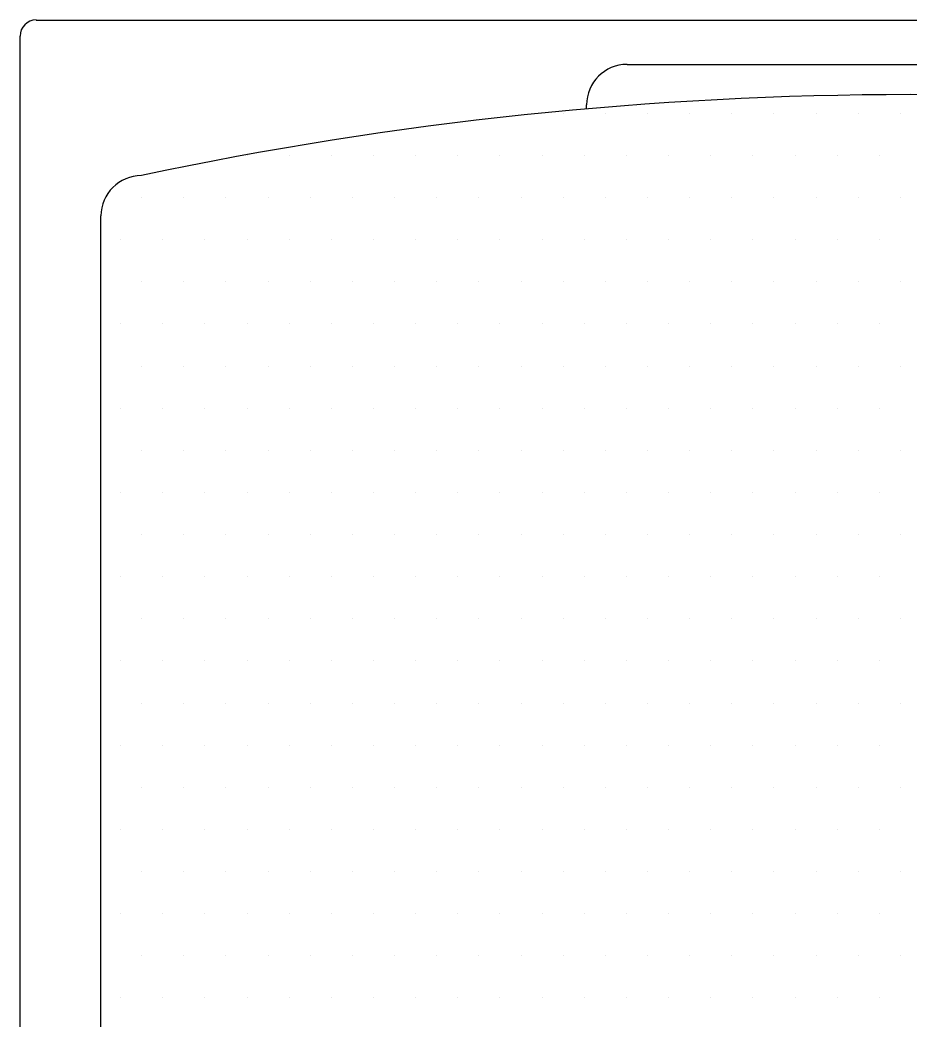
# Model space of a CAD drawing. Header units: inches. Extents: x 11.6 to 54.1, y 10.7 to 35.5.
# Drawn here: x 45.9049 to 45.9709, y 27.3511 to 27.4253 of the extents above; entities that cross this region are included whole.
import ezdxf

# ---------------------------------------------------------------- set-up
doc = ezdxf.new("R2010")
doc.units = ezdxf.units.IN
doc.header["$MEASUREMENT"] = 0
doc.layers.add('02', color=2, linetype='Continuous')

msp = doc.modelspace()

# ---------------------------------------------------------------- linework, layer by layer
at = {"layer": '02'}
for p, q in [((45.90607156859297, 27.42532040365637), (46.03567156857863, 27.42532040365637)), ((45.90487156853597, 27.12532040366801), (45.90487156853597, 27.42412040365758)), ((45.94987156857788, 27.42202440676061), (45.99187156859372, 27.42202440676061)), ((45.94687156866822, 27.4187284098503), (45.94687156866822, 27.41902440676364)), ((45.94513789330195, 27.41839930882867), (45.94513789330195, 27.41839930882867)), ((45.94826289334852, 27.41839930882867), (45.94826289334852, 27.41839930882867)), ((45.95138789339509, 27.41839930882867), (45.95138789339509, 27.41839930882867)), ((45.95451289344165, 27.41839930882867), (45.95451289344165, 27.41839930882867)), ((45.9576378933718, 27.41839930882867), (45.9576378933718, 27.41839930882867)), ((45.96076289330195, 27.41839930882867), (45.96076289330195, 27.41839930882867)), ((45.96388789334852, 27.41839930882867), (45.96388789334852, 27.41839930882867)), ((45.96701289339509, 27.41839930882867), (45.96701289339509, 27.41839930882867)), ((45.97013789344165, 27.41839930882867), (45.97013789344165, 27.41839930882867)), ((45.92170039330195, 27.41527430882576), (45.92170039330195, 27.41527430882576)), ((45.92482539334852, 27.41527430882576), (45.92482539334852, 27.41527430882576)), ((45.92795039339509, 27.41527430882576), (45.92795039339509, 27.41527430882576)), ((45.93107539344165, 27.41527430882576), (45.93107539344165, 27.41527430882576)), ((45.9342003933718, 27.41527430882576), (45.9342003933718, 27.41527430882576)), ((45.93732539330195, 27.41527430882576), (45.93732539330195, 27.41527430882576)), ((45.94045039334852, 27.41527430882576), (45.94045039334852, 27.41527430882576)), ((45.94357539339509, 27.41527430882576), (45.94357539339509, 27.41527430882576)), ((45.94670039344165, 27.41527430882576), (45.94670039344165, 27.41527430882576)), ((45.9498253933718, 27.41527430882576), (45.9498253933718, 27.41527430882576)), ((45.95295039330195, 27.41527430882576), (45.95295039330195, 27.41527430882576)), ((45.95607539334852, 27.41527430882576), (45.95607539334852, 27.41527430882576)), ((45.95920039339509, 27.41527430882576), (45.95920039339509, 27.41527430882576)), ((45.96232539344165, 27.41527430882576), (45.96232539344165, 27.41527430882576)), ((45.9654503933718, 27.41527430882576), (45.9654503933718, 27.41527430882576)), ((45.96857539330195, 27.41527430882576), (45.96857539330195, 27.41527430882576)), ((45.91388789330195, 27.4121493088374), (45.91388789330195, 27.4121493088374)), ((45.91701289334852, 27.4121493088374), (45.91701289334852, 27.4121493088374)), ((45.92013789339509, 27.4121493088374), (45.92013789339509, 27.4121493088374)), ((45.92326289344165, 27.4121493088374), (45.92326289344165, 27.4121493088374)), ((45.9263878933718, 27.4121493088374), (45.9263878933718, 27.4121493088374)), ((45.92951289330195, 27.4121493088374), (45.92951289330195, 27.4121493088374)), ((45.93263789334852, 27.4121493088374), (45.93263789334852, 27.4121493088374)), ((45.93576289339509, 27.4121493088374), (45.93576289339509, 27.4121493088374)), ((45.93888789344165, 27.4121493088374), (45.93888789344165, 27.4121493088374)), ((45.9420128933718, 27.4121493088374), (45.9420128933718, 27.4121493088374)), ((45.94513789330195, 27.4121493088374), (45.94513789330195, 27.4121493088374)), ((45.94826289334852, 27.4121493088374), (45.94826289334852, 27.4121493088374)), ((45.95138789339509, 27.4121493088374), (45.95138789339509, 27.4121493088374)), ((45.95451289344165, 27.4121493088374), (45.95451289344165, 27.4121493088374)), ((45.9576378933718, 27.4121493088374), (45.9576378933718, 27.4121493088374)), ((45.96076289330195, 27.4121493088374), (45.96076289330195, 27.4121493088374)), ((45.96388789334852, 27.4121493088374), (45.96388789334852, 27.4121493088374)), ((45.96701289339509, 27.4121493088374), (45.96701289339509, 27.4121493088374)), ((45.97013789344165, 27.4121493088374), (45.97013789344165, 27.4121493088374)), ((45.91087156858813, 27.17302600383715), (45.91087156858813, 27.41078249403523)), ((45.91232539339509, 27.40902430881994), (45.91232539339509, 27.40902430881994)), ((45.91545039344165, 27.40902430881994), (45.91545039344165, 27.40902430881994)), ((45.9185753933718, 27.40902430881994), (45.9185753933718, 27.40902430881994)), ((45.92170039330195, 27.40902430881994), (45.92170039330195, 27.40902430881994)), ((45.92482539334852, 27.40902430881994), (45.92482539334852, 27.40902430881994)), ((45.92795039339509, 27.40902430881994), (45.92795039339509, 27.40902430881994)), ((45.93107539344165, 27.40902430881994), (45.93107539344165, 27.40902430881994)), ((45.9342003933718, 27.40902430881994), (45.9342003933718, 27.40902430881994)), ((45.93732539330195, 27.40902430881994), (45.93732539330195, 27.40902430881994)), ((45.94045039334852, 27.40902430881994), (45.94045039334852, 27.40902430881994)), ((45.94357539339509, 27.40902430881994), (45.94357539339509, 27.40902430881994)), ((45.94670039344165, 27.40902430881994), (45.94670039344165, 27.40902430881994)), ((45.9498253933718, 27.40902430881994), (45.9498253933718, 27.40902430881994)), ((45.95295039330195, 27.40902430881994), (45.95295039330195, 27.40902430881994)), ((45.95607539334852, 27.40902430881994), (45.95607539334852, 27.40902430881994)), ((45.95920039339509, 27.40902430881994), (45.95920039339509, 27.40902430881994)), ((45.96232539344165, 27.40902430881994), (45.96232539344165, 27.40902430881994)), ((45.9654503933718, 27.40902430881994), (45.9654503933718, 27.40902430881994)), ((45.96857539330195, 27.40902430881994), (45.96857539330195, 27.40902430881994)), ((45.91388789330195, 27.40589930883158), (45.91388789330195, 27.40589930883158)), ((45.91701289334852, 27.40589930883158), (45.91701289334852, 27.40589930883158)), ((45.92013789339509, 27.40589930883158), (45.92013789339509, 27.40589930883158)), ((45.92326289344165, 27.40589930883158), (45.92326289344165, 27.40589930883158)), ((45.9263878933718, 27.40589930883158), (45.9263878933718, 27.40589930883158)), ((45.92951289330195, 27.40589930883158), (45.92951289330195, 27.40589930883158)), ((45.93263789334852, 27.40589930883158), (45.93263789334852, 27.40589930883158)), ((45.93576289339509, 27.40589930883158), (45.93576289339509, 27.40589930883158)), ((45.93888789344165, 27.40589930883158), (45.93888789344165, 27.40589930883158)), ((45.9420128933718, 27.40589930883158), (45.9420128933718, 27.40589930883158)), ((45.94513789330195, 27.40589930883158), (45.94513789330195, 27.40589930883158)), ((45.94826289334852, 27.40589930883158), (45.94826289334852, 27.40589930883158)), ((45.95138789339509, 27.40589930883158), (45.95138789339509, 27.40589930883158)), ((45.95451289344165, 27.40589930883158), (45.95451289344165, 27.40589930883158)), ((45.9576378933718, 27.40589930883158), (45.9576378933718, 27.40589930883158)), ((45.96076289330195, 27.40589930883158), (45.96076289330195, 27.40589930883158)), ((45.96388789334852, 27.40589930883158), (45.96388789334852, 27.40589930883158)), ((45.96701289339509, 27.40589930883158), (45.96701289339509, 27.40589930883158)), ((45.97013789344165, 27.40589930883158), (45.97013789344165, 27.40589930883158)), ((45.91232539339509, 27.40277430882867), (45.91232539339509, 27.40277430882867)), ((45.91545039344165, 27.40277430882867), (45.91545039344165, 27.40277430882867)), ((45.9185753933718, 27.40277430882867), (45.9185753933718, 27.40277430882867)), ((45.92170039330195, 27.40277430882867), (45.92170039330195, 27.40277430882867)), ((45.92482539334852, 27.40277430882867), (45.92482539334852, 27.40277430882867)), ((45.92795039339509, 27.40277430882867), (45.92795039339509, 27.40277430882867)), ((45.93107539344165, 27.40277430882867), (45.93107539344165, 27.40277430882867)), ((45.9342003933718, 27.40277430882867), (45.9342003933718, 27.40277430882867)), ((45.93732539330195, 27.40277430882867), (45.93732539330195, 27.40277430882867)), ((45.94045039334852, 27.40277430882867), (45.94045039334852, 27.40277430882867)), ((45.94357539339509, 27.40277430882867), (45.94357539339509, 27.40277430882867)), ((45.94670039344165, 27.40277430882867), (45.94670039344165, 27.40277430882867)), ((45.9498253933718, 27.40277430882867), (45.9498253933718, 27.40277430882867)), ((45.95295039330195, 27.40277430882867), (45.95295039330195, 27.40277430882867)), ((45.95607539334852, 27.40277430882867), (45.95607539334852, 27.40277430882867)), ((45.95920039339509, 27.40277430882867), (45.95920039339509, 27.40277430882867)), ((45.96232539344165, 27.40277430882867), (45.96232539344165, 27.40277430882867)), ((45.9654503933718, 27.40277430882867), (45.9654503933718, 27.40277430882867)), ((45.96857539330195, 27.40277430882867), (45.96857539330195, 27.40277430882867)), ((45.91388789330195, 27.39964930882576), (45.91388789330195, 27.39964930882576)), ((45.91701289334852, 27.39964930882576), (45.91701289334852, 27.39964930882576)), ((45.92013789339509, 27.39964930882576), (45.92013789339509, 27.39964930882576)), ((45.92326289344165, 27.39964930882576), (45.92326289344165, 27.39964930882576)), ((45.9263878933718, 27.39964930882576), (45.9263878933718, 27.39964930882576)), ((45.92951289330195, 27.39964930882576), (45.92951289330195, 27.39964930882576)), ((45.93263789334852, 27.39964930882576), (45.93263789334852, 27.39964930882576)), ((45.93576289339509, 27.39964930882576), (45.93576289339509, 27.39964930882576)), ((45.93888789344165, 27.39964930882576), (45.93888789344165, 27.39964930882576)), ((45.9420128933718, 27.39964930882576), (45.9420128933718, 27.39964930882576)), ((45.94513789330195, 27.39964930882576), (45.94513789330195, 27.39964930882576)), ((45.94826289334852, 27.39964930882576), (45.94826289334852, 27.39964930882576)), ((45.95138789339509, 27.39964930882576), (45.95138789339509, 27.39964930882576)), ((45.95451289344165, 27.39964930882576), (45.95451289344165, 27.39964930882576)), ((45.9576378933718, 27.39964930882576), (45.9576378933718, 27.39964930882576)), ((45.96076289330195, 27.39964930882576), (45.96076289330195, 27.39964930882576)), ((45.96388789334852, 27.39964930882576), (45.96388789334852, 27.39964930882576)), ((45.96701289339509, 27.39964930882576), (45.96701289339509, 27.39964930882576)), ((45.97013789344165, 27.39964930882576), (45.97013789344165, 27.39964930882576)), ((45.91232539339509, 27.3965243088374), (45.91232539339509, 27.3965243088374)), ((45.91545039344165, 27.3965243088374), (45.91545039344165, 27.3965243088374)), ((45.9185753933718, 27.3965243088374), (45.9185753933718, 27.3965243088374)), ((45.92170039330195, 27.3965243088374), (45.92170039330195, 27.3965243088374)), ((45.92482539334852, 27.3965243088374), (45.92482539334852, 27.3965243088374)), ((45.92795039339509, 27.3965243088374), (45.92795039339509, 27.3965243088374)), ((45.93107539344165, 27.3965243088374), (45.93107539344165, 27.3965243088374)), ((45.9342003933718, 27.3965243088374), (45.9342003933718, 27.3965243088374)), ((45.93732539330195, 27.3965243088374), (45.93732539330195, 27.3965243088374)), ((45.94045039334852, 27.3965243088374), (45.94045039334852, 27.3965243088374)), ((45.94357539339509, 27.3965243088374), (45.94357539339509, 27.3965243088374)), ((45.94670039344165, 27.3965243088374), (45.94670039344165, 27.3965243088374)), ((45.9498253933718, 27.3965243088374), (45.9498253933718, 27.3965243088374)), ((45.95295039330195, 27.3965243088374), (45.95295039330195, 27.3965243088374)), ((45.95607539334852, 27.3965243088374), (45.95607539334852, 27.3965243088374)), ((45.95920039339509, 27.3965243088374), (45.95920039339509, 27.3965243088374)), ((45.96232539344165, 27.3965243088374), (45.96232539344165, 27.3965243088374)), ((45.9654503933718, 27.3965243088374), (45.9654503933718, 27.3965243088374)), ((45.96857539330195, 27.3965243088374), (45.96857539330195, 27.3965243088374)), ((45.91388789330195, 27.39339930881994), (45.91388789330195, 27.39339930881994)), ((45.91701289334852, 27.39339930881994), (45.91701289334852, 27.39339930881994)), ((45.92013789339509, 27.39339930881994), (45.92013789339509, 27.39339930881994)), ((45.92326289344165, 27.39339930881994), (45.92326289344165, 27.39339930881994)), ((45.9263878933718, 27.39339930881994), (45.9263878933718, 27.39339930881994)), ((45.92951289330195, 27.39339930881994), (45.92951289330195, 27.39339930881994)), ((45.93263789334852, 27.39339930881994), (45.93263789334852, 27.39339930881994)), ((45.93576289339509, 27.39339930881994), (45.93576289339509, 27.39339930881994)), ((45.93888789344165, 27.39339930881994), (45.93888789344165, 27.39339930881994)), ((45.9420128933718, 27.39339930881994), (45.9420128933718, 27.39339930881994)), ((45.94513789330195, 27.39339930881994), (45.94513789330195, 27.39339930881994)), ((45.94826289334852, 27.39339930881994), (45.94826289334852, 27.39339930881994)), ((45.95138789339509, 27.39339930881994), (45.95138789339509, 27.39339930881994)), ((45.95451289344165, 27.39339930881994), (45.95451289344165, 27.39339930881994)), ((45.9576378933718, 27.39339930881994), (45.9576378933718, 27.39339930881994)), ((45.96076289330195, 27.39339930881994), (45.96076289330195, 27.39339930881994)), ((45.96388789334852, 27.39339930881994), (45.96388789334852, 27.39339930881994)), ((45.96701289339509, 27.39339930881994), (45.96701289339509, 27.39339930881994)), ((45.97013789344165, 27.39339930881994), (45.97013789344165, 27.39339930881994)), ((45.91232539339509, 27.39027430883158), (45.91232539339509, 27.39027430883158)), ((45.91545039344165, 27.39027430883158), (45.91545039344165, 27.39027430883158)), ((45.9185753933718, 27.39027430883158), (45.9185753933718, 27.39027430883158)), ((45.92170039330195, 27.39027430883158), (45.92170039330195, 27.39027430883158)), ((45.92482539334852, 27.39027430883158), (45.92482539334852, 27.39027430883158)), ((45.92795039339509, 27.39027430883158), (45.92795039339509, 27.39027430883158)), ((45.93107539344165, 27.39027430883158), (45.93107539344165, 27.39027430883158)), ((45.9342003933718, 27.39027430883158), (45.9342003933718, 27.39027430883158)), ((45.93732539330195, 27.39027430883158), (45.93732539330195, 27.39027430883158)), ((45.94045039334852, 27.39027430883158), (45.94045039334852, 27.39027430883158)), ((45.94357539339509, 27.39027430883158), (45.94357539339509, 27.39027430883158)), ((45.94670039344165, 27.39027430883158), (45.94670039344165, 27.39027430883158)), ((45.9498253933718, 27.39027430883158), (45.9498253933718, 27.39027430883158)), ((45.95295039330195, 27.39027430883158), (45.95295039330195, 27.39027430883158)), ((45.95607539334852, 27.39027430883158), (45.95607539334852, 27.39027430883158)), ((45.95920039339509, 27.39027430883158), (45.95920039339509, 27.39027430883158)), ((45.96232539344165, 27.39027430883158), (45.96232539344165, 27.39027430883158)), ((45.9654503933718, 27.39027430883158), (45.9654503933718, 27.39027430883158)), ((45.96857539330195, 27.39027430883158), (45.96857539330195, 27.39027430883158)), ((45.91388789330195, 27.38714930882867), (45.91388789330195, 27.38714930882867)), ((45.91701289334852, 27.38714930882867), (45.91701289334852, 27.38714930882867)), ((45.92013789339509, 27.38714930882867), (45.92013789339509, 27.38714930882867)), ((45.92326289344165, 27.38714930882867), (45.92326289344165, 27.38714930882867)), ((45.9263878933718, 27.38714930882867), (45.9263878933718, 27.38714930882867)), ((45.92951289330195, 27.38714930882867), (45.92951289330195, 27.38714930882867)), ((45.93263789334852, 27.38714930882867), (45.93263789334852, 27.38714930882867)), ((45.93576289339509, 27.38714930882867), (45.93576289339509, 27.38714930882867)), ((45.93888789344165, 27.38714930882867), (45.93888789344165, 27.38714930882867)), ((45.9420128933718, 27.38714930882867), (45.9420128933718, 27.38714930882867)), ((45.94513789330195, 27.38714930882867), (45.94513789330195, 27.38714930882867)), ((45.94826289334852, 27.38714930882867), (45.94826289334852, 27.38714930882867)), ((45.95138789339509, 27.38714930882867), (45.95138789339509, 27.38714930882867)), ((45.95451289344165, 27.38714930882867), (45.95451289344165, 27.38714930882867)), ((45.9576378933718, 27.38714930882867), (45.9576378933718, 27.38714930882867)), ((45.96076289330195, 27.38714930882867), (45.96076289330195, 27.38714930882867)), ((45.96388789334852, 27.38714930882867), (45.96388789334852, 27.38714930882867)), ((45.96701289339509, 27.38714930882867), (45.96701289339509, 27.38714930882867)), ((45.97013789344165, 27.38714930882867), (45.97013789344165, 27.38714930882867)), ((45.91232539339509, 27.38402430882576), (45.91232539339509, 27.38402430882576)), ((45.91545039344165, 27.38402430882576), (45.91545039344165, 27.38402430882576)), ((45.9185753933718, 27.38402430882576), (45.9185753933718, 27.38402430882576)), ((45.92170039330195, 27.38402430882576), (45.92170039330195, 27.38402430882576)), ((45.92482539334852, 27.38402430882576), (45.92482539334852, 27.38402430882576)), ((45.92795039339509, 27.38402430882576), (45.92795039339509, 27.38402430882576)), ((45.93107539344165, 27.38402430882576), (45.93107539344165, 27.38402430882576)), ((45.9342003933718, 27.38402430882576), (45.9342003933718, 27.38402430882576)), ((45.93732539330195, 27.38402430882576), (45.93732539330195, 27.38402430882576)), ((45.94045039334852, 27.38402430882576), (45.94045039334852, 27.38402430882576)), ((45.94357539339509, 27.38402430882576), (45.94357539339509, 27.38402430882576)), ((45.94670039344165, 27.38402430882576), (45.94670039344165, 27.38402430882576)), ((45.9498253933718, 27.38402430882576), (45.9498253933718, 27.38402430882576)), ((45.95295039330195, 27.38402430882576), (45.95295039330195, 27.38402430882576)), ((45.95607539334852, 27.38402430882576), (45.95607539334852, 27.38402430882576)), ((45.95920039339509, 27.38402430882576), (45.95920039339509, 27.38402430882576)), ((45.96232539344165, 27.38402430882576), (45.96232539344165, 27.38402430882576)), ((45.9654503933718, 27.38402430882576), (45.9654503933718, 27.38402430882576)), ((45.96857539330195, 27.38402430882576), (45.96857539330195, 27.38402430882576)), ((45.91388789330195, 27.3808993088374), (45.91388789330195, 27.3808993088374)), ((45.91701289334852, 27.3808993088374), (45.91701289334852, 27.3808993088374)), ((45.92013789339509, 27.3808993088374), (45.92013789339509, 27.3808993088374)), ((45.92326289344165, 27.3808993088374), (45.92326289344165, 27.3808993088374)), ((45.9263878933718, 27.3808993088374), (45.9263878933718, 27.3808993088374)), ((45.92951289330195, 27.3808993088374), (45.92951289330195, 27.3808993088374)), ((45.93263789334852, 27.3808993088374), (45.93263789334852, 27.3808993088374)), ((45.93576289339509, 27.3808993088374), (45.93576289339509, 27.3808993088374)), ((45.93888789344165, 27.3808993088374), (45.93888789344165, 27.3808993088374)), ((45.9420128933718, 27.3808993088374), (45.9420128933718, 27.3808993088374)), ((45.94513789330195, 27.3808993088374), (45.94513789330195, 27.3808993088374)), ((45.94826289334852, 27.3808993088374), (45.94826289334852, 27.3808993088374)), ((45.95138789339509, 27.3808993088374), (45.95138789339509, 27.3808993088374)), ((45.95451289344165, 27.3808993088374), (45.95451289344165, 27.3808993088374)), ((45.9576378933718, 27.3808993088374), (45.9576378933718, 27.3808993088374)), ((45.96076289330195, 27.3808993088374), (45.96076289330195, 27.3808993088374)), ((45.96388789334852, 27.3808993088374), (45.96388789334852, 27.3808993088374)), ((45.96701289339509, 27.3808993088374), (45.96701289339509, 27.3808993088374)), ((45.97013789344165, 27.3808993088374), (45.97013789344165, 27.3808993088374)), ((45.91232539339509, 27.37777430881994), (45.91232539339509, 27.37777430881994)), ((45.91545039344165, 27.37777430881994), (45.91545039344165, 27.37777430881994)), ((45.9185753933718, 27.37777430881994), (45.9185753933718, 27.37777430881994)), ((45.92170039330195, 27.37777430881994), (45.92170039330195, 27.37777430881994)), ((45.92482539334852, 27.37777430881994), (45.92482539334852, 27.37777430881994)), ((45.92795039339509, 27.37777430881994), (45.92795039339509, 27.37777430881994)), ((45.93107539344165, 27.37777430881994), (45.93107539344165, 27.37777430881994)), ((45.9342003933718, 27.37777430881994), (45.9342003933718, 27.37777430881994)), ((45.93732539330195, 27.37777430881994), (45.93732539330195, 27.37777430881994)), ((45.94045039334852, 27.37777430881994), (45.94045039334852, 27.37777430881994)), ((45.94357539339509, 27.37777430881994), (45.94357539339509, 27.37777430881994)), ((45.94670039344165, 27.37777430881994), (45.94670039344165, 27.37777430881994)), ((45.9498253933718, 27.37777430881994), (45.9498253933718, 27.37777430881994)), ((45.95295039330195, 27.37777430881994), (45.95295039330195, 27.37777430881994)), ((45.95607539334852, 27.37777430881994), (45.95607539334852, 27.37777430881994)), ((45.95920039339509, 27.37777430881994), (45.95920039339509, 27.37777430881994)), ((45.96232539344165, 27.37777430881994), (45.96232539344165, 27.37777430881994)), ((45.9654503933718, 27.37777430881994), (45.9654503933718, 27.37777430881994)), ((45.96857539330195, 27.37777430881994), (45.96857539330195, 27.37777430881994)), ((45.91388789330195, 27.37464930883158), (45.91388789330195, 27.37464930883158)), ((45.91701289334852, 27.37464930883158), (45.91701289334852, 27.37464930883158)), ((45.92013789339509, 27.37464930883158), (45.92013789339509, 27.37464930883158)), ((45.92326289344165, 27.37464930883158), (45.92326289344165, 27.37464930883158)), ((45.9263878933718, 27.37464930883158), (45.9263878933718, 27.37464930883158)), ((45.92951289330195, 27.37464930883158), (45.92951289330195, 27.37464930883158)), ((45.93263789334852, 27.37464930883158), (45.93263789334852, 27.37464930883158)), ((45.93576289339509, 27.37464930883158), (45.93576289339509, 27.37464930883158)), ((45.93888789344165, 27.37464930883158), (45.93888789344165, 27.37464930883158)), ((45.9420128933718, 27.37464930883158), (45.9420128933718, 27.37464930883158)), ((45.94513789330195, 27.37464930883158), (45.94513789330195, 27.37464930883158)), ((45.94826289334852, 27.37464930883158), (45.94826289334852, 27.37464930883158)), ((45.95138789339509, 27.37464930883158), (45.95138789339509, 27.37464930883158)), ((45.95451289344165, 27.37464930883158), (45.95451289344165, 27.37464930883158)), ((45.9576378933718, 27.37464930883158), (45.9576378933718, 27.37464930883158)), ((45.96076289330195, 27.37464930883158), (45.96076289330195, 27.37464930883158)), ((45.96388789334852, 27.37464930883158), (45.96388789334852, 27.37464930883158)), ((45.96701289339509, 27.37464930883158), (45.96701289339509, 27.37464930883158)), ((45.97013789344165, 27.37464930883158), (45.97013789344165, 27.37464930883158)), ((45.91232539339509, 27.37152430882867), (45.91232539339509, 27.37152430882867)), ((45.91545039344165, 27.37152430882867), (45.91545039344165, 27.37152430882867)), ((45.9185753933718, 27.37152430882867), (45.9185753933718, 27.37152430882867)), ((45.92170039330195, 27.37152430882867), (45.92170039330195, 27.37152430882867)), ((45.92482539334852, 27.37152430882867), (45.92482539334852, 27.37152430882867)), ((45.92795039339509, 27.37152430882867), (45.92795039339509, 27.37152430882867)), ((45.93107539344165, 27.37152430882867), (45.93107539344165, 27.37152430882867)), ((45.9342003933718, 27.37152430882867), (45.9342003933718, 27.37152430882867)), ((45.93732539330195, 27.37152430882867), (45.93732539330195, 27.37152430882867)), ((45.94045039334852, 27.37152430882867), (45.94045039334852, 27.37152430882867)), ((45.94357539339509, 27.37152430882867), (45.94357539339509, 27.37152430882867)), ((45.94670039344165, 27.37152430882867), (45.94670039344165, 27.37152430882867)), ((45.9498253933718, 27.37152430882867), (45.9498253933718, 27.37152430882867)), ((45.95295039330195, 27.37152430882867), (45.95295039330195, 27.37152430882867)), ((45.95607539334852, 27.37152430882867), (45.95607539334852, 27.37152430882867)), ((45.95920039339509, 27.37152430882867), (45.95920039339509, 27.37152430882867)), ((45.96232539344165, 27.37152430882867), (45.96232539344165, 27.37152430882867)), ((45.9654503933718, 27.37152430882867), (45.9654503933718, 27.37152430882867)), ((45.96857539330195, 27.37152430882867), (45.96857539330195, 27.37152430882867)), ((45.91388789330195, 27.36839930882576), (45.91388789330195, 27.36839930882576)), ((45.91701289334852, 27.36839930882576), (45.91701289334852, 27.36839930882576)), ((45.92013789339509, 27.36839930882576), (45.92013789339509, 27.36839930882576)), ((45.92326289344165, 27.36839930882576), (45.92326289344165, 27.36839930882576)), ((45.9263878933718, 27.36839930882576), (45.9263878933718, 27.36839930882576)), ((45.92951289330195, 27.36839930882576), (45.92951289330195, 27.36839930882576)), ((45.93263789334852, 27.36839930882576), (45.93263789334852, 27.36839930882576)), ((45.93576289339509, 27.36839930882576), (45.93576289339509, 27.36839930882576)), ((45.93888789344165, 27.36839930882576), (45.93888789344165, 27.36839930882576)), ((45.9420128933718, 27.36839930882576), (45.9420128933718, 27.36839930882576)), ((45.94513789330195, 27.36839930882576), (45.94513789330195, 27.36839930882576)), ((45.94826289334852, 27.36839930882576), (45.94826289334852, 27.36839930882576)), ((45.95138789339509, 27.36839930882576), (45.95138789339509, 27.36839930882576)), ((45.95451289344165, 27.36839930882576), (45.95451289344165, 27.36839930882576)), ((45.9576378933718, 27.36839930882576), (45.9576378933718, 27.36839930882576)), ((45.96076289330195, 27.36839930882576), (45.96076289330195, 27.36839930882576)), ((45.96388789334852, 27.36839930882576), (45.96388789334852, 27.36839930882576)), ((45.96701289339509, 27.36839930882576), (45.96701289339509, 27.36839930882576)), ((45.97013789344165, 27.36839930882576), (45.97013789344165, 27.36839930882576)), ((45.91232539339509, 27.3652743088374), (45.91232539339509, 27.3652743088374)), ((45.91545039344165, 27.3652743088374), (45.91545039344165, 27.3652743088374)), ((45.9185753933718, 27.3652743088374), (45.9185753933718, 27.3652743088374)), ((45.92170039330195, 27.3652743088374), (45.92170039330195, 27.3652743088374)), ((45.92482539334852, 27.3652743088374), (45.92482539334852, 27.3652743088374)), ((45.92795039339509, 27.3652743088374), (45.92795039339509, 27.3652743088374)), ((45.93107539344165, 27.3652743088374), (45.93107539344165, 27.3652743088374)), ((45.9342003933718, 27.3652743088374), (45.9342003933718, 27.3652743088374)), ((45.93732539330195, 27.3652743088374), (45.93732539330195, 27.3652743088374)), ((45.94045039334852, 27.3652743088374), (45.94045039334852, 27.3652743088374)), ((45.94357539339509, 27.3652743088374), (45.94357539339509, 27.3652743088374)), ((45.94670039344165, 27.3652743088374), (45.94670039344165, 27.3652743088374)), ((45.9498253933718, 27.3652743088374), (45.9498253933718, 27.3652743088374)), ((45.95295039330195, 27.3652743088374), (45.95295039330195, 27.3652743088374)), ((45.95607539334852, 27.3652743088374), (45.95607539334852, 27.3652743088374)), ((45.95920039339509, 27.3652743088374), (45.95920039339509, 27.3652743088374)), ((45.96232539344165, 27.3652743088374), (45.96232539344165, 27.3652743088374)), ((45.9654503933718, 27.3652743088374), (45.9654503933718, 27.3652743088374)), ((45.96857539330195, 27.3652743088374), (45.96857539330195, 27.3652743088374)), ((45.91388789330195, 27.36214930881994), (45.91388789330195, 27.36214930881994)), ((45.91701289334852, 27.36214930881994), (45.91701289334852, 27.36214930881994)), ((45.92013789339509, 27.36214930881994), (45.92013789339509, 27.36214930881994)), ((45.92326289344165, 27.36214930881994), (45.92326289344165, 27.36214930881994)), ((45.9263878933718, 27.36214930881994), (45.9263878933718, 27.36214930881994)), ((45.92951289330195, 27.36214930881994), (45.92951289330195, 27.36214930881994)), ((45.93263789334852, 27.36214930881994), (45.93263789334852, 27.36214930881994)), ((45.93576289339509, 27.36214930881994), (45.93576289339509, 27.36214930881994)), ((45.93888789344165, 27.36214930881994), (45.93888789344165, 27.36214930881994)), ((45.9420128933718, 27.36214930881994), (45.9420128933718, 27.36214930881994)), ((45.94513789330195, 27.36214930881994), (45.94513789330195, 27.36214930881994)), ((45.94826289334852, 27.36214930881994), (45.94826289334852, 27.36214930881994)), ((45.95138789339509, 27.36214930881994), (45.95138789339509, 27.36214930881994)), ((45.95451289344165, 27.36214930881994), (45.95451289344165, 27.36214930881994)), ((45.9576378933718, 27.36214930881994), (45.9576378933718, 27.36214930881994)), ((45.96076289330195, 27.36214930881994), (45.96076289330195, 27.36214930881994)), ((45.96388789334852, 27.36214930881994), (45.96388789334852, 27.36214930881994)), ((45.96701289339509, 27.36214930881994), (45.96701289339509, 27.36214930881994)), ((45.97013789344165, 27.36214930881994), (45.97013789344165, 27.36214930881994)), ((45.91232539339509, 27.35902430883158), (45.91232539339509, 27.35902430883158)), ((45.91545039344165, 27.35902430883158), (45.91545039344165, 27.35902430883158)), ((45.9185753933718, 27.35902430883158), (45.9185753933718, 27.35902430883158)), ((45.92170039330195, 27.35902430883158), (45.92170039330195, 27.35902430883158)), ((45.92482539334852, 27.35902430883158), (45.92482539334852, 27.35902430883158)), ((45.92795039339509, 27.35902430883158), (45.92795039339509, 27.35902430883158)), ((45.93107539344165, 27.35902430883158), (45.93107539344165, 27.35902430883158)), ((45.9342003933718, 27.35902430883158), (45.9342003933718, 27.35902430883158)), ((45.93732539330195, 27.35902430883158), (45.93732539330195, 27.35902430883158)), ((45.94045039334852, 27.35902430883158), (45.94045039334852, 27.35902430883158)), ((45.94357539339509, 27.35902430883158), (45.94357539339509, 27.35902430883158)), ((45.94670039344165, 27.35902430883158), (45.94670039344165, 27.35902430883158)), ((45.9498253933718, 27.35902430883158), (45.9498253933718, 27.35902430883158)), ((45.95295039330195, 27.35902430883158), (45.95295039330195, 27.35902430883158)), ((45.95607539334852, 27.35902430883158), (45.95607539334852, 27.35902430883158)), ((45.95920039339509, 27.35902430883158), (45.95920039339509, 27.35902430883158)), ((45.96232539344165, 27.35902430883158), (45.96232539344165, 27.35902430883158)), ((45.9654503933718, 27.35902430883158), (45.9654503933718, 27.35902430883158)), ((45.96857539330195, 27.35902430883158), (45.96857539330195, 27.35902430883158)), ((45.91388789330195, 27.35589930882867), (45.91388789330195, 27.35589930882867)), ((45.91701289334852, 27.35589930882867), (45.91701289334852, 27.35589930882867)), ((45.92013789339509, 27.35589930882867), (45.92013789339509, 27.35589930882867)), ((45.92326289344165, 27.35589930882867), (45.92326289344165, 27.35589930882867)), ((45.9263878933718, 27.35589930882867), (45.9263878933718, 27.35589930882867)), ((45.92951289330195, 27.35589930882867), (45.92951289330195, 27.35589930882867)), ((45.93263789334852, 27.35589930882867), (45.93263789334852, 27.35589930882867)), ((45.93576289339509, 27.35589930882867), (45.93576289339509, 27.35589930882867)), ((45.93888789344165, 27.35589930882867), (45.93888789344165, 27.35589930882867)), ((45.9420128933718, 27.35589930882867), (45.9420128933718, 27.35589930882867)), ((45.94513789330195, 27.35589930882867), (45.94513789330195, 27.35589930882867)), ((45.94826289334852, 27.35589930882867), (45.94826289334852, 27.35589930882867)), ((45.95138789339509, 27.35589930882867), (45.95138789339509, 27.35589930882867)), ((45.95451289344165, 27.35589930882867), (45.95451289344165, 27.35589930882867)), ((45.9576378933718, 27.35589930882867), (45.9576378933718, 27.35589930882867)), ((45.96076289330195, 27.35589930882867), (45.96076289330195, 27.35589930882867)), ((45.96388789334852, 27.35589930882867), (45.96388789334852, 27.35589930882867)), ((45.96701289339509, 27.35589930882867), (45.96701289339509, 27.35589930882867)), ((45.97013789344165, 27.35589930882867), (45.97013789344165, 27.35589930882867)), ((45.91232539339509, 27.35277430882576), (45.91232539339509, 27.35277430882576)), ((45.91545039344165, 27.35277430882576), (45.91545039344165, 27.35277430882576)), ((45.9185753933718, 27.35277430882576), (45.9185753933718, 27.35277430882576)), ((45.92170039330195, 27.35277430882576), (45.92170039330195, 27.35277430882576)), ((45.92482539334852, 27.35277430882576), (45.92482539334852, 27.35277430882576)), ((45.92795039339509, 27.35277430882576), (45.92795039339509, 27.35277430882576)), ((45.93107539344165, 27.35277430882576), (45.93107539344165, 27.35277430882576)), ((45.9342003933718, 27.35277430882576), (45.9342003933718, 27.35277430882576)), ((45.93732539330195, 27.35277430882576), (45.93732539330195, 27.35277430882576)), ((45.94045039334852, 27.35277430882576), (45.94045039334852, 27.35277430882576)), ((45.94357539339509, 27.35277430882576), (45.94357539339509, 27.35277430882576)), ((45.94670039344165, 27.35277430882576), (45.94670039344165, 27.35277430882576)), ((45.9498253933718, 27.35277430882576), (45.9498253933718, 27.35277430882576)), ((45.95295039330195, 27.35277430882576), (45.95295039330195, 27.35277430882576)), ((45.95607539334852, 27.35277430882576), (45.95607539334852, 27.35277430882576)), ((45.95920039339509, 27.35277430882576), (45.95920039339509, 27.35277430882576)), ((45.96232539344165, 27.35277430882576), (45.96232539344165, 27.35277430882576)), ((45.9654503933718, 27.35277430882576), (45.9654503933718, 27.35277430882576)), ((45.96857539330195, 27.35277430882576), (45.96857539330195, 27.35277430882576))]:
    msp.add_line(p, q, dxfattribs=at)
for centre, radius, start, end in [((45.90607156859297, 27.42412040365758), 0.001200000000000727, 90, 180), ((45.94987156857788, 27.41902440676364), 0.003, 90, 180), ((45.97087156864401, 27.14603249403314), 0.2737499999999989, 77.9819879522399, 102.0180120477601), ((45.9138715686142, 27.41078249403523), 0.003, 90, 180)]:
    msp.add_arc(centre, radius, start, end, dxfattribs=at)

doc.saveas('drawing.dxf')
